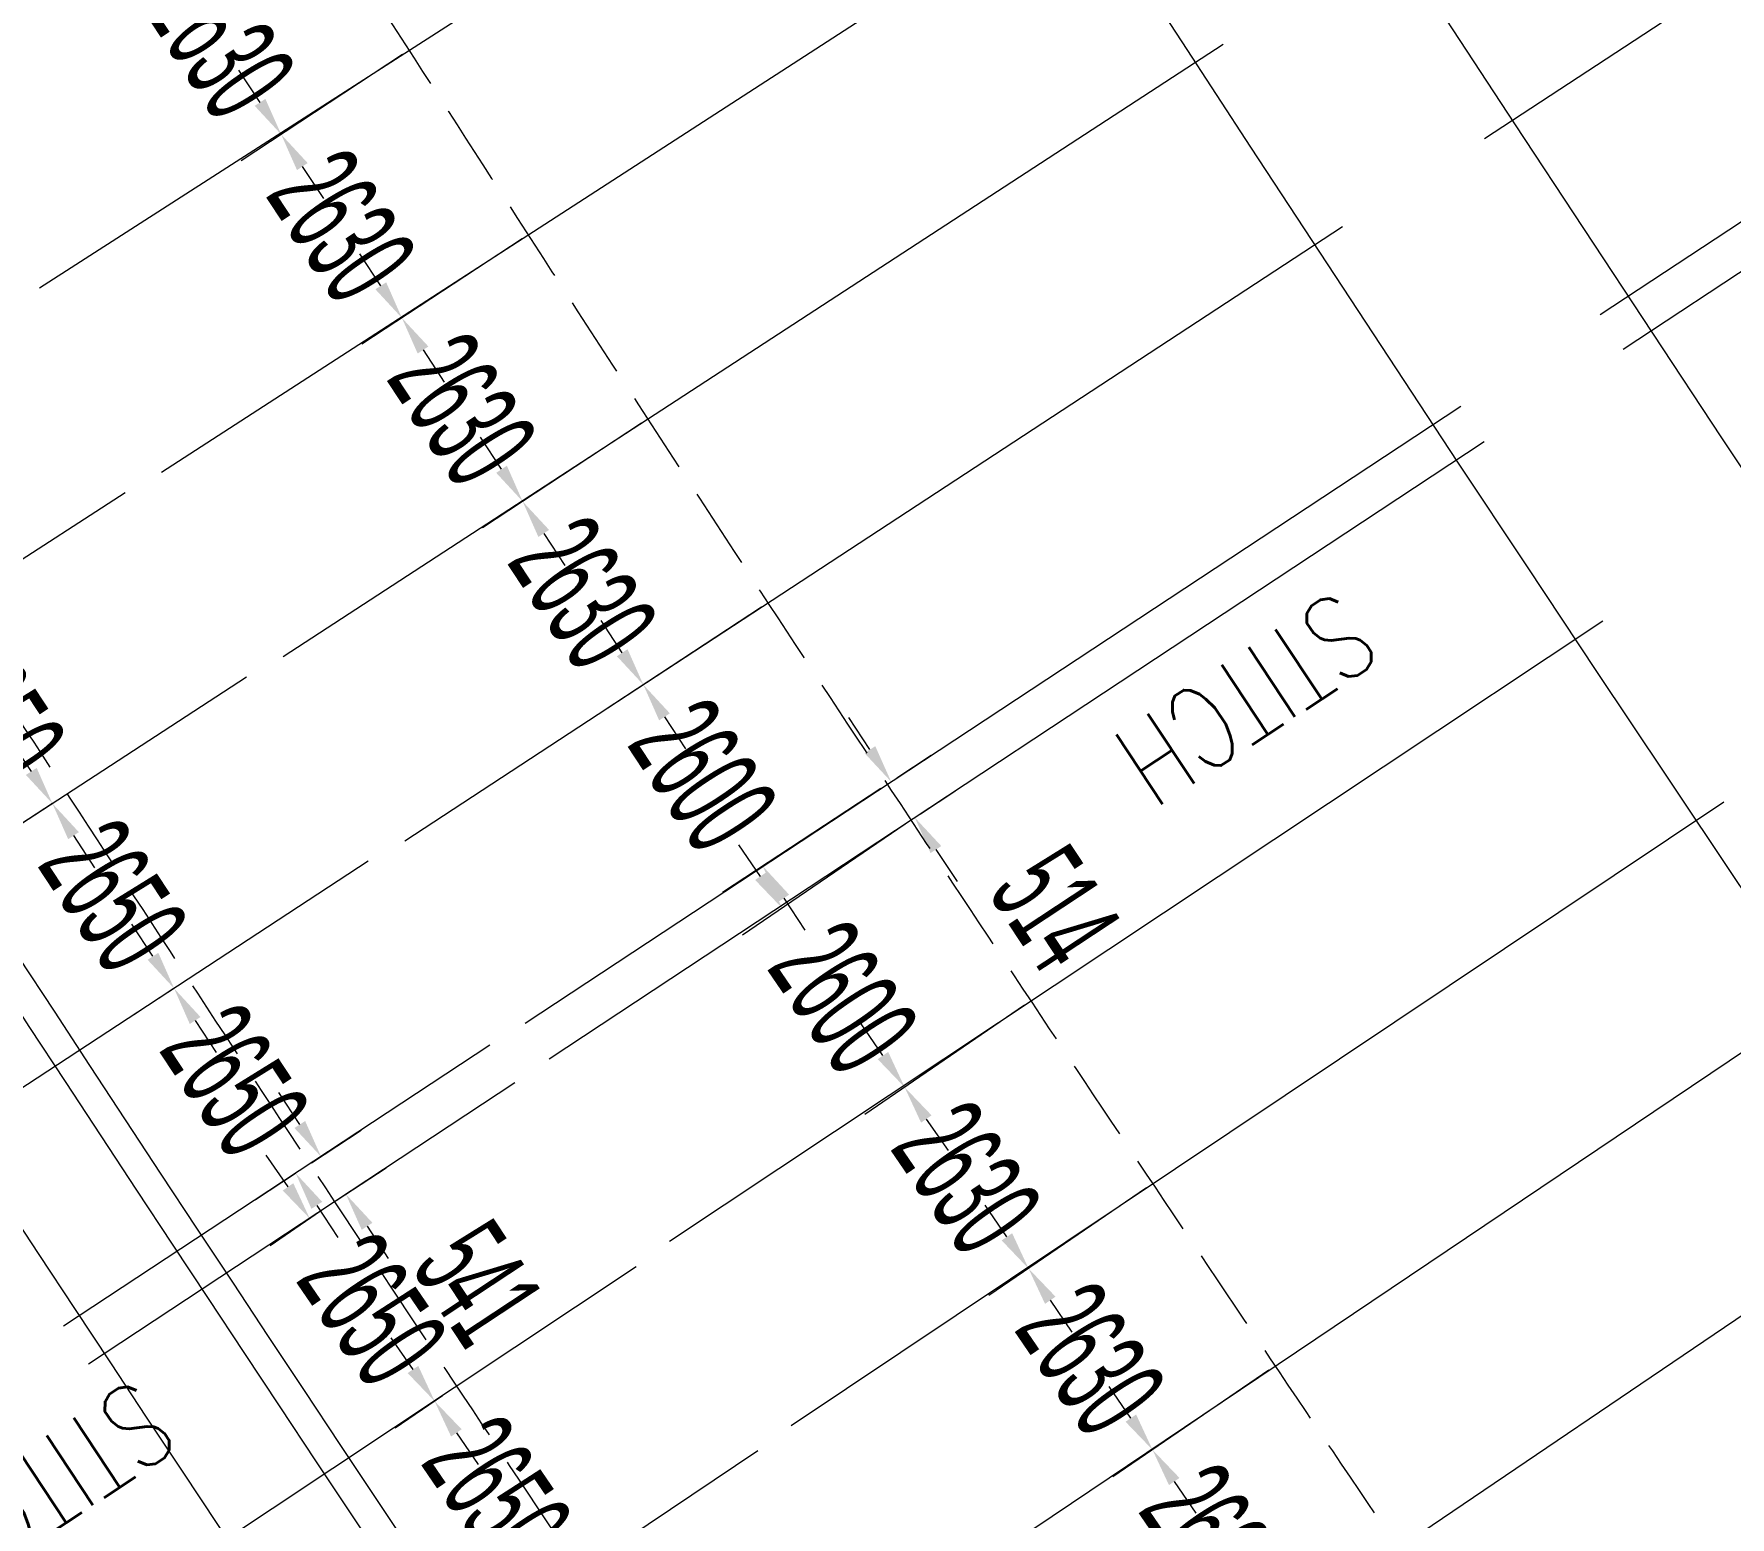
# Model space of a CAD drawing. Header units: millimetres. Extents: x 27228149 to 29012050, y 40856015 to 42918728.
# Drawn here: x 27493601 to 27513906, y 42201218 to 42218983 of the extents above; entities that cross this region are included whole.
import ezdxf

# ---------------------------------------------------------------- set-up
doc = ezdxf.new("R2010")
doc.units = ezdxf.units.MM
doc.header["$LTSCALE"] = 0.05
doc.linetypes.add('DGN Style 3', pattern=[27349.722329, 19535.51595, -7814.20638])
doc.layers.get('Defpoints').update_dxf_attribs({"lineweight": 0})
for name, color, linetype, lineweight in [('InnerEdge_NB', 7, 'Continuous', 0), ('InnerEdge_SB', 7, 'Continuous', 0), ('OuterEdge_NBRamp', 7, 'Continuous', 0), ('OuterEdge_SB', 7, 'Continuous', 0), ('PlacementCurve_NB', 1, 'DGN Style 3', 0), ('PlacementCurve_NBRamp', 1, 'DGN Style 3', 0), ('PlacementCurve_SB', 1, 'DGN Style 3', 0), ('S-_ANOT----_A-', 7, 'Continuous', 0), ('S-_ANOT----_T-', 7, 'Continuous', 0), ('S-_SEG-----_E-NB', 3, 'Continuous', 13), ('S-_SEG-----_E-NBRamp', 3, 'Continuous', 13), ('S-_SEG-----_E-SB', 3, 'Continuous', 13), ('S-_WALLLBW-_E-', 40, 'Continuous', 13)]:
    doc.layers.add(name, color=color, linetype=linetype, lineweight=lineweight)
doc.styles.add('Styletxt', font='txt.shx')
doc.styles.add('StyleWORKING', font='WORKING.shx')
doc.dimstyles.new('dim300', dxfattribs={"dimtxt": 750, "dimasz": 750, "dimexe": 375, "dimexo": 375, "dimgap": 375, "dimtad": 1, "dimdec": 0, "dimzin": 11, "dimdsep": 46, "dimtxsty": 'StyleWORKING', "dimsah": 1, "dimcen": 0.09, "dimclrd": 7, "dimclre": 7, "dimadec": 4, "dimazin": 3, "dimtfac": 1, "dimtdec": 0, "dimtmove": 0, "dimatfit": 3, "dimfxl": 1, "dimtolj": 1, "dimtzin": 0, "dimlwd": 0, "dimlwe": 0, "dimarcsym": 0})

# ---------------------------------------------------------------- blocks, each defined once
blk = doc.blocks.new('*D70')
at = {"layer": 'Defpoints', "color": 0, "linetype": 'Continuous', "transparency": 16777216}
for p in [(27492477, 42212052), (27493822, 42209765), (27493921, 42209829)]:
    blk.add_point(p, dxfattribs=at)
at = {"layer": 'S-_ANOT----_A-', "color": 7, "linetype": 'Continuous', "lineweight": 0, "transparency": 16777216}
for p, q in [((27492113, 42212363), (27491861, 42212747)), ((27494075, 42209380), (27494328, 42208996))]:
    blk.add_line(p, q, dxfattribs=at)
at = {"layer": 'S-_ANOT----_A-', "linetype": 'Continuous', "transparency": 16777216}
for p, q in [((27492381, 42211988), (27491886, 42211663)), ((27493825, 42209766), (27493342, 42209449))]:
    blk.add_line(p, q, dxfattribs=at)
at = {"layer": 'S-_ANOT----_A-', "color": 7, "linetype": 'Continuous', "transparency": 16777216}
for points in [[(27492177, 42212405), (27492049, 42212321), (27492366, 42211978)], [(27494139, 42209422), (27494011, 42209338), (27493822, 42209765)]]:
    blk.add_solid(points, dxfattribs=at)
at = {"layer": 'S-_ANOT----_A-', "color": 0, "linetype": 'Continuous', "transparency": 16777216, "insert": (27493095, 42210872), "char_height": 1150, "attachment_point": 5, "rotation": 303.3341, "style": 'StyleWORKING'}
blk.add_mtext('\\A1;{\\W0.47826;\\C0;2650}', dxfattribs=at)
blk = doc.blocks.new('*D71')
at = {"layer": 'Defpoints', "color": 0, "linetype": 'Continuous', "transparency": 16777216}
for p in [(27493921, 42209829), (27495370, 42207611), (27495279, 42207550)]:
    blk.add_point(p, dxfattribs=at)
at = {"layer": 'S-_ANOT----_A-', "color": 7, "linetype": 'Continuous', "lineweight": 0, "transparency": 16777216}
for p, q in [((27493570, 42210149), (27493317, 42210533)), ((27495531, 42207166), (27495784, 42206782))]:
    blk.add_line(p, q, dxfattribs=at)
at = {"layer": 'S-_ANOT----_A-', "linetype": 'Continuous', "transparency": 16777216}
for p, q in [((27493825, 42209766), (27493342, 42209449)), ((27495274, 42207548), (27494798, 42207235))]:
    blk.add_line(p, q, dxfattribs=at)
at = {"layer": 'S-_ANOT----_A-', "color": 7, "linetype": 'Continuous', "transparency": 16777216}
for points in [[(27493634, 42210191), (27493505, 42210107), (27493822, 42209765)], [(27495595, 42207208), (27495467, 42207124), (27495279, 42207550)]]:
    blk.add_solid(points, dxfattribs=at)
at = {"layer": 'S-_ANOT----_A-', "color": 0, "linetype": 'Continuous', "transparency": 16777216, "insert": (27494552, 42208658), "char_height": 1150, "attachment_point": 5, "rotation": 303.3341, "style": 'StyleWORKING'}
blk.add_mtext('\\A1;{\\W0.47826;\\C0;2650}', dxfattribs=at)
blk = doc.blocks.new('*D72')
at = {"layer": 'Defpoints', "color": 0, "linetype": 'Continuous', "transparency": 16777216}
for p in [(27497125, 42204945), (27498589, 42202737), (27498398, 42202606)]:
    blk.add_point(p, dxfattribs=at)
at = {"layer": 'S-_ANOT----_A-', "color": 7, "linetype": 'Continuous', "lineweight": 0, "transparency": 16777216}
for p, q in [((27496643, 42205173), (27496383, 42205553)), ((27498658, 42202227), (27498918, 42201847))]:
    blk.add_line(p, q, dxfattribs=at)
at = {"layer": 'S-_ANOT----_A-', "linetype": 'Continuous', "transparency": 16777216}
for p, q in [((27497030, 42204881), (27496428, 42204469)), ((27498494, 42202672), (27497924, 42202282))]:
    blk.add_line(p, q, dxfattribs=at)
at = {"layer": 'S-_ANOT----_A-', "color": 7, "linetype": 'Continuous', "transparency": 16777216}
for points in [[(27496706, 42205217), (27496580, 42205130), (27496903, 42204794)], [(27498721, 42202270), (27498595, 42202183), (27498398, 42202606)]]:
    blk.add_solid(points, dxfattribs=at)
at = {"layer": 'S-_ANOT----_A-', "color": 0, "linetype": 'Continuous', "transparency": 16777216, "insert": (27497652, 42203701), "char_height": 1150, "attachment_point": 5, "rotation": 304.3625, "style": 'StyleWORKING'}
blk.add_mtext('\\A1;{\\W0.47826;\\C0;2650}', dxfattribs=at)
blk = doc.blocks.new('*D73')
at = {"layer": 'Defpoints', "color": 0, "linetype": 'Continuous', "transparency": 16777216}
for p in [(27498589, 42202737), (27500059, 42200532), (27499894, 42200419)]:
    blk.add_point(p, dxfattribs=at)
at = {"layer": 'S-_ANOT----_A-', "color": 7, "linetype": 'Continuous', "lineweight": 0, "transparency": 16777216}
for p, q in [((27498139, 42202986), (27497879, 42203366)), ((27500154, 42200039), (27500413, 42199659))]:
    blk.add_line(p, q, dxfattribs=at)
at = {"layer": 'S-_ANOT----_A-', "linetype": 'Continuous', "transparency": 16777216}
for p, q in [((27498494, 42202672), (27497924, 42202282)), ((27499964, 42200467), (27499419, 42200094))]:
    blk.add_line(p, q, dxfattribs=at)
at = {"layer": 'S-_ANOT----_A-', "color": 7, "linetype": 'Continuous', "transparency": 16777216}
for points in [[(27498202, 42203029), (27498075, 42202943), (27498398, 42202606)], [(27500217, 42200082), (27500090, 42199996), (27499894, 42200419)]]:
    blk.add_solid(points, dxfattribs=at)
at = {"layer": 'S-_ANOT----_A-', "color": 0, "linetype": 'Continuous', "transparency": 16777216, "insert": (27499147, 42201513), "char_height": 1150, "attachment_point": 5, "rotation": 304.3625, "style": 'StyleWORKING'}
blk.add_mtext('\\A1;{\\W0.47826;\\C0;2650}', dxfattribs=at)
blk = doc.blocks.new('*D728')
at = {"layer": 'Defpoints', "color": 0, "linetype": 'Continuous', "transparency": 16777216}
for p in [(27496690, 42221012), (27498110, 42218798), (27496561, 42217779)]:
    blk.add_point(p, dxfattribs=at)
at = {"layer": 'S-_ANOT----_A-', "linetype": 'Continuous', "transparency": 16777216}
for p, q in [((27496594, 42220948), (27494635, 42219660)), ((27498014, 42218735), (27496081, 42217463))]:
    blk.add_line(p, q, dxfattribs=at)
at = {"layer": 'S-_ANOT----_A-', "color": 7, "linetype": 'Continuous', "lineweight": 0, "transparency": 16777216}
for p, q in [((27494863, 42220360), (27494610, 42220744)), ((27496814, 42217394), (27497067, 42217010))]:
    blk.add_line(p, q, dxfattribs=at)
at = {"layer": 'S-_ANOT----_A-', "color": 7, "linetype": 'Continuous', "transparency": 16777216}
for points in [[(27494927, 42220402), (27494799, 42220318), (27495116, 42219976)], [(27496878, 42217436), (27496750, 42217352), (27496561, 42217779)]]:
    blk.add_solid(points, dxfattribs=at)
at = {"layer": 'S-_ANOT----_A-', "color": 0, "linetype": 'Continuous', "transparency": 16777216, "insert": (27495840, 42218878), "char_height": 1150, "attachment_point": 5, "rotation": 303.3356, "style": 'StyleWORKING'}
blk.add_mtext('\\A1;{\\W0.47826;\\C0;2630}', dxfattribs=at)
blk = doc.blocks.new('*D729')
at = {"layer": 'Defpoints', "color": 0, "linetype": 'Continuous', "transparency": 16777216}
for p in [(27498110, 42218798), (27499543, 42216592), (27498006, 42215581)]:
    blk.add_point(p, dxfattribs=at)
at = {"layer": 'S-_ANOT----_A-', "linetype": 'Continuous', "transparency": 16777216}
for p, q in [((27498014, 42218735), (27496081, 42217463)), ((27499447, 42216529), (27497526, 42215265))]:
    blk.add_line(p, q, dxfattribs=at)
at = {"layer": 'S-_ANOT----_A-', "color": 7, "linetype": 'Continuous', "lineweight": 0, "transparency": 16777216}
for p, q in [((27496308, 42218163), (27496055, 42218547)), ((27498259, 42215197), (27498512, 42214813))]:
    blk.add_line(p, q, dxfattribs=at)
at = {"layer": 'S-_ANOT----_A-', "color": 7, "linetype": 'Continuous', "transparency": 16777216}
for points in [[(27496372, 42218205), (27496244, 42218121), (27496561, 42217779)], [(27498323, 42215239), (27498195, 42215155), (27498006, 42215581)]]:
    blk.add_solid(points, dxfattribs=at)
at = {"layer": 'S-_ANOT----_A-', "color": 0, "linetype": 'Continuous', "transparency": 16777216, "insert": (27497285, 42216681), "char_height": 1150, "attachment_point": 5, "rotation": 303.3356, "style": 'StyleWORKING'}
blk.add_mtext('\\A1;{\\W0.47826;\\C0;2630}', dxfattribs=at)
blk = doc.blocks.new('*D730')
at = {"layer": 'Defpoints', "color": 0, "linetype": 'Continuous', "transparency": 16777216}
for p in [(27499543, 42216592), (27500969, 42214382), (27499451, 42213384)]:
    blk.add_point(p, dxfattribs=at)
at = {"layer": 'S-_ANOT----_A-', "color": 7, "linetype": 'Continuous', "lineweight": 0, "transparency": 16777216}
for p, q in [((27497753, 42215966), (27497501, 42216350)), ((27499704, 42213000), (27499957, 42212616))]:
    blk.add_line(p, q, dxfattribs=at)
at = {"layer": 'S-_ANOT----_A-', "linetype": 'Continuous', "transparency": 16777216}
for p, q in [((27499447, 42216529), (27497526, 42215265)), ((27500873, 42214319), (27498971, 42213068))]:
    blk.add_line(p, q, dxfattribs=at)
at = {"layer": 'S-_ANOT----_A-', "color": 7, "linetype": 'Continuous', "transparency": 16777216}
for points in [[(27497818, 42216008), (27497689, 42215924), (27498006, 42215581)], [(27499768, 42213042), (27499640, 42212958), (27499451, 42213384)]]:
    blk.add_solid(points, dxfattribs=at)
at = {"layer": 'S-_ANOT----_A-', "color": 0, "linetype": 'Continuous', "transparency": 16777216, "insert": (27498730, 42214484), "char_height": 1150, "attachment_point": 5, "rotation": 303.3356, "style": 'StyleWORKING'}
blk.add_mtext('\\A1;{\\W0.47826;\\C0;2630}', dxfattribs=at)
blk = doc.blocks.new('*D731')
at = {"layer": 'Defpoints', "color": 0, "linetype": 'Continuous', "transparency": 16777216}
for p in [(27500969, 42214382), (27502408, 42212181), (27500897, 42211187)]:
    blk.add_point(p, dxfattribs=at)
at = {"layer": 'S-_ANOT----_A-', "linetype": 'Continuous', "transparency": 16777216}
for p, q in [((27500873, 42214319), (27498971, 42213068)), ((27502312, 42212118), (27500416, 42210871))]:
    blk.add_line(p, q, dxfattribs=at)
at = {"layer": 'S-_ANOT----_A-', "color": 7, "linetype": 'Continuous', "lineweight": 0, "transparency": 16777216}
for p, q in [((27499199, 42213769), (27498946, 42214153)), ((27501150, 42210803), (27501402, 42210418))]:
    blk.add_line(p, q, dxfattribs=at)
at = {"layer": 'S-_ANOT----_A-', "color": 7, "linetype": 'Continuous', "transparency": 16777216}
for points in [[(27499263, 42213811), (27499135, 42213726), (27499451, 42213384)], [(27501214, 42210845), (27501086, 42210761), (27500897, 42211187)]]:
    blk.add_solid(points, dxfattribs=at)
at = {"layer": 'S-_ANOT----_A-', "color": 0, "linetype": 'Continuous', "transparency": 16777216, "insert": (27500175, 42212286), "char_height": 1150, "attachment_point": 5, "rotation": 303.3356, "style": 'StyleWORKING'}
blk.add_mtext('\\A1;{\\W0.47826;\\C0;2630}', dxfattribs=at)
blk = doc.blocks.new('*D732')
at = {"layer": 'Defpoints', "color": 0, "linetype": 'Continuous', "transparency": 16777216}
for p in [(27504126, 42209584), (27505556, 42207413), (27504025, 42206366)]:
    blk.add_point(p, dxfattribs=at)
at = {"layer": 'S-_ANOT----_A-', "linetype": 'Continuous', "transparency": 16777216}
for p, q in [((27504031, 42209519), (27502083, 42208188)), ((27505461, 42207348), (27503550, 42206042))]:
    blk.add_line(p, q, dxfattribs=at)
at = {"layer": 'S-_ANOT----_A-', "color": 7, "linetype": 'Continuous', "lineweight": 0, "transparency": 16777216}
for p, q in [((27502298, 42208892), (27502039, 42209272)), ((27504284, 42205986), (27504544, 42205607))]:
    blk.add_line(p, q, dxfattribs=at)
at = {"layer": 'S-_ANOT----_A-', "color": 7, "linetype": 'Continuous', "transparency": 16777216}
for points in [[(27502361, 42208936), (27502235, 42208849), (27502558, 42208512)], [(27504347, 42206030), (27504221, 42205943), (27504025, 42206366)]]:
    blk.add_solid(points, dxfattribs=at)
at = {"layer": 'S-_ANOT----_A-', "color": 0, "linetype": 'Continuous', "transparency": 16777216, "insert": (27503292, 42207440), "char_height": 1150, "attachment_point": 5, "rotation": 304.3497, "style": 'StyleWORKING'}
blk.add_mtext('\\A1;{\\W0.47826;\\C0;2600}', dxfattribs=at)
blk = doc.blocks.new('*D733')
at = {"layer": 'Defpoints', "color": 0, "linetype": 'Continuous', "transparency": 16777216}
for p in [(27505556, 42207413), (27507015, 42205225), (27505508, 42204195)]:
    blk.add_point(p, dxfattribs=at)
at = {"layer": 'S-_ANOT----_A-', "linetype": 'Continuous', "transparency": 16777216}
for p, q in [((27505461, 42207348), (27503550, 42206042)), ((27506920, 42205160), (27505034, 42203871))]:
    blk.add_line(p, q, dxfattribs=at)
at = {"layer": 'S-_ANOT----_A-', "color": 7, "linetype": 'Continuous', "lineweight": 0, "transparency": 16777216}
for p, q in [((27503765, 42206746), (27503505, 42207126)), ((27505768, 42203815), (27506028, 42203435))]:
    blk.add_line(p, q, dxfattribs=at)
at = {"layer": 'S-_ANOT----_A-', "color": 7, "linetype": 'Continuous', "transparency": 16777216}
for points in [[(27503828, 42206789), (27503702, 42206703), (27504025, 42206366)], [(27505831, 42203858), (27505705, 42203772), (27505508, 42204195)]]:
    blk.add_solid(points, dxfattribs=at)
at = {"layer": 'S-_ANOT----_A-', "color": 0, "linetype": 'Continuous', "transparency": 16777216, "insert": (27504768, 42205281), "char_height": 1150, "attachment_point": 5, "rotation": 304.3497, "style": 'StyleWORKING'}
blk.add_mtext('\\A1;{\\W0.47826;\\C0;2630}', dxfattribs=at)
blk = doc.blocks.new('*D734')
at = {"layer": 'Defpoints', "color": 0, "linetype": 'Continuous', "transparency": 16777216}
for p in [(27507015, 42205225), (27508481, 42203041), (27506992, 42202024)]:
    blk.add_point(p, dxfattribs=at)
at = {"layer": 'S-_ANOT----_A-', "linetype": 'Continuous', "transparency": 16777216}
for p, q in [((27506920, 42205160), (27505034, 42203871)), ((27508386, 42202976), (27506518, 42201699))]:
    blk.add_line(p, q, dxfattribs=at)
at = {"layer": 'S-_ANOT----_A-', "color": 7, "linetype": 'Continuous', "lineweight": 0, "transparency": 16777216}
for p, q in [((27505249, 42204575), (27504989, 42204955)), ((27507252, 42201644), (27507511, 42201264))]:
    blk.add_line(p, q, dxfattribs=at)
at = {"layer": 'S-_ANOT----_A-', "color": 7, "linetype": 'Continuous', "transparency": 16777216}
for points in [[(27505312, 42204618), (27505186, 42204532), (27505508, 42204195)], [(27507315, 42201687), (27507189, 42201601), (27506992, 42202024)]]:
    blk.add_solid(points, dxfattribs=at)
at = {"layer": 'S-_ANOT----_A-', "color": 0, "linetype": 'Continuous', "transparency": 16777216, "insert": (27506252, 42203110), "char_height": 1150, "attachment_point": 5, "rotation": 304.3497, "style": 'StyleWORKING'}
blk.add_mtext('\\A1;{\\W0.47826;\\C0;2630}', dxfattribs=at)
blk = doc.blocks.new('*D735')
at = {"layer": 'Defpoints', "color": 0, "linetype": 'Continuous', "transparency": 16777216}
for p in [(27508481, 42203041), (27509959, 42200865), (27508476, 42199852)]:
    blk.add_point(p, dxfattribs=at)
at = {"layer": 'S-_ANOT----_A-', "linetype": 'Continuous', "transparency": 16777216}
for p, q in [((27508386, 42202976), (27506518, 42201699)), ((27509864, 42200801), (27508002, 42199528))]:
    blk.add_line(p, q, dxfattribs=at)
at = {"layer": 'S-_ANOT----_A-', "color": 7, "linetype": 'Continuous', "lineweight": 0, "transparency": 16777216}
for p, q in [((27506733, 42202404), (27506473, 42202783)), ((27508736, 42199473), (27508995, 42199093))]:
    blk.add_line(p, q, dxfattribs=at)
at = {"layer": 'S-_ANOT----_A-', "color": 7, "linetype": 'Continuous', "transparency": 16777216}
for points in [[(27506796, 42202447), (27506669, 42202360), (27506992, 42202024)], [(27508799, 42199516), (27508673, 42199429), (27508476, 42199852)]]:
    blk.add_solid(points, dxfattribs=at)
at = {"layer": 'S-_ANOT----_A-', "color": 0, "linetype": 'Continuous', "transparency": 16777216, "insert": (27507735, 42200939), "char_height": 1150, "attachment_point": 5, "rotation": 304.3497, "style": 'StyleWORKING'}
blk.add_mtext('\\A1;{\\W0.47826;\\C0;2630}', dxfattribs=at)
blk = doc.blocks.new('*D923')
at = {"layer": 'Defpoints', "color": 0, "linetype": 'Continuous', "transparency": 16777216}
for p in [(27495370, 42207611), (27496827, 42205397), (27496735, 42205336)]:
    blk.add_point(p, dxfattribs=at)
at = {"layer": 'S-_ANOT----_A-', "color": 7, "linetype": 'Continuous', "lineweight": 0, "transparency": 16777216}
for p, q in [((27495026, 42207935), (27494773, 42208319)), ((27496988, 42204952), (27497240, 42204568))]:
    blk.add_line(p, q, dxfattribs=at)
at = {"layer": 'S-_ANOT----_A-', "linetype": 'Continuous', "transparency": 16777216}
for p, q in [((27495274, 42207548), (27494798, 42207235)), ((27496731, 42205334), (27496254, 42205020))]:
    blk.add_line(p, q, dxfattribs=at)
at = {"layer": 'S-_ANOT----_A-', "color": 7, "linetype": 'Continuous', "transparency": 16777216}
for points in [[(27495090, 42207977), (27494962, 42207893), (27495279, 42207550)], [(27497052, 42204994), (27496923, 42204910), (27496735, 42205336)]]:
    blk.add_solid(points, dxfattribs=at)
at = {"layer": 'S-_ANOT----_A-', "color": 0, "linetype": 'Continuous', "transparency": 16777216, "insert": (27496008, 42206444), "char_height": 1150, "attachment_point": 5, "rotation": 303.3341, "style": 'StyleWORKING'}
blk.add_mtext('\\A1;{\\W0.47826;\\C0;2650}', dxfattribs=at)
blk = doc.blocks.new('*D924')
at = {"layer": 'Defpoints', "color": 0, "linetype": 'Continuous', "transparency": 16777216}
for p in [(27496827, 42205397), (27497038, 42205536), (27497125, 42204945)]:
    blk.add_point(p, dxfattribs=at)
at = {"layer": 'S-_ANOT----_A-', "color": 7, "linetype": 'Continuous', "lineweight": 0, "transparency": 16777216}
for p, q in [((27496784, 42205920), (27496531, 42206304)), ((27497589, 42204701), (27497843, 42204317))]:
    blk.add_line(p, q, dxfattribs=at)
at = {"layer": 'S-_ANOT----_A-', "linetype": 'Continuous', "transparency": 16777216}
for p, q in [((27496923, 42205460), (27497518, 42205853)), ((27497221, 42205009), (27497816, 42205402))]:
    blk.add_line(p, q, dxfattribs=at)
at = {"layer": 'S-_ANOT----_A-', "color": 7, "linetype": 'Continuous', "transparency": 16777216}
for points in [[(27496848, 42205962), (27496720, 42205878), (27497038, 42205536)], [(27497653, 42204743), (27497525, 42204659), (27497336, 42205085)]]:
    blk.add_solid(points, dxfattribs=at)
at = {"layer": 'S-_ANOT----_A-', "color": 0, "linetype": 'Continuous', "transparency": 16777216, "insert": (27498920, 42204016), "char_height": 1150, "attachment_point": 5, "rotation": 303.4339, "style": 'StyleWORKING'}
blk.add_mtext('\\A1;{\\W0.47826;\\C0;541}', dxfattribs=at)
blk = doc.blocks.new('*D1004')
at = {"layer": 'Defpoints', "color": 0, "linetype": 'Continuous', "transparency": 16777216}
for p in [(27503837, 42210009), (27503863, 42210026), (27504120, 42209580)]:
    blk.add_point(p, dxfattribs=at)
at = {"layer": 'S-_ANOT----_A-', "color": 7, "linetype": 'Continuous', "lineweight": 0, "transparency": 16777216}
for p, q in [((27503609, 42210410), (27503356, 42210794)), ((27504399, 42209214), (27504653, 42208830))]:
    blk.add_line(p, q, dxfattribs=at)
at = {"layer": 'S-_ANOT----_A-', "linetype": 'Continuous', "transparency": 16777216}
for p, q in [((27503933, 42210072), (27504343, 42210343)), ((27504216, 42209643), (27504626, 42209914))]:
    blk.add_line(p, q, dxfattribs=at)
at = {"layer": 'S-_ANOT----_A-', "color": 7, "linetype": 'Continuous', "transparency": 16777216}
for points in [[(27503673, 42210452), (27503545, 42210368), (27503863, 42210026)], [(27504463, 42209256), (27504335, 42209171), (27504146, 42209597)]]:
    blk.add_solid(points, dxfattribs=at)
at = {"layer": 'S-_ANOT----_A-', "color": 0, "linetype": 'Continuous', "transparency": 16777216, "insert": (27505823, 42208507), "char_height": 1150, "attachment_point": 5, "rotation": 303.4339, "style": 'StyleWORKING'}
blk.add_mtext('\\A1;{\\W0.47826;\\C0;514}', dxfattribs=at)
blk = doc.blocks.new('*D1208')
at = {"layer": 'Defpoints', "color": 0, "linetype": 'Continuous', "transparency": 16777216}
for p in [(27502408, 42212181), (27503837, 42210009), (27502326, 42209015)]:
    blk.add_point(p, dxfattribs=at)
at = {"layer": 'S-_ANOT----_A-', "linetype": 'Continuous', "transparency": 16777216}
for p, q in [((27502312, 42212118), (27500416, 42210871)), ((27503741, 42209946), (27501845, 42208699))]:
    blk.add_line(p, q, dxfattribs=at)
at = {"layer": 'S-_ANOT----_A-', "color": 7, "linetype": 'Continuous', "lineweight": 0, "transparency": 16777216}
for p, q in [((27500644, 42211571), (27500391, 42211956)), ((27502578, 42208630), (27502831, 42208246))]:
    blk.add_line(p, q, dxfattribs=at)
at = {"layer": 'S-_ANOT----_A-', "color": 7, "linetype": 'Continuous', "transparency": 16777216}
for points in [[(27500708, 42211613), (27500580, 42211529), (27500897, 42211187)], [(27502642, 42208673), (27502514, 42208588), (27502326, 42209015)]]:
    blk.add_solid(points, dxfattribs=at)
at = {"layer": 'S-_ANOT----_A-', "color": 0, "linetype": 'Continuous', "transparency": 16777216, "insert": (27501612, 42210102), "char_height": 1150, "attachment_point": 5, "rotation": 303.3356, "style": 'StyleWORKING'}
blk.add_mtext('\\A1;{\\W0.47826;\\C0;2600}', dxfattribs=at)

msp = doc.modelspace()

# ---------------------------------------------------------------- linework, layer by layer
at = {"layer": 'InnerEdge_NB'}
msp.add_lwpolyline([(27283724.5, 42878514.7, -0.0568157), (27345588.8, 42682480.7), (27368075.3, 42566916.3, 0.0263705), (27393633.3, 42464653, 0.0426618), (27458420.2, 42303807.1, 0.1075608), (27699785.7, 42006839.6, 0.026969), (27783127.3, 41947329.2), (27839783.5, 41911319.6)], format="xyb", dxfattribs=at)
at = {"layer": 'InnerEdge_SB', "extrusion": (0, 0, -1)}
msp.add_lwpolyline([(-27784629.2, 41949692.3, 0.026969), (-27701533.2, 42009027.3, 0.1075608), (-27460918.9, 42305070.6, 0.0691101), (-27370363.7, 42569291.8)], format="xyb", dxfattribs=at)
at = {"layer": 'OuterEdge_NBRamp', "extrusion": (0, 0, -1)}
msp.add_arc((-28261349, 42709830.8), 917400, 321.3000917, 327.5115726, dxfattribs=at)
at = {"layer": 'OuterEdge_SB'}
msp.add_arc((28261355.6, 42709836.2), 882808.3, 206.7701516, 231.3876643, dxfattribs=at)
at = {"layer": 'PlacementCurve_NB'}
msp.add_lwpolyline([(27288809.3, 42846343.4, -0.0480477), (27337834.2, 42680971.8), (27359958.8, 42567267.3, 0.0690894), (27451045.4, 42301107.2, 0.1079959), (27694979, 42000696.1, 0.0193193), (27725549.4, 41977271, 0.0146476), (27778701.6, 41940923.9), (27835716.4, 41904662.4)], format="xyb", dxfattribs=at)
at = {"layer": 'PlacementCurve_NBRamp'}
msp.add_lwpolyline([(27635265.1, 42030698.3), (27611982.7, 42058383.2), (27589280.9, 42086269.3), (27569129.4, 42109374), (27546519.9, 42137146.6, -0.0276788), (27487362.1, 42220234.4), (27469115.5, 42250954.1), (27454819.3, 42278027.7)], format="xyb", dxfattribs=at)
at = {"layer": 'PlacementCurve_SB'}
msp.add_lwpolyline([(27305541.4, 42854039, -0.0482858), (27355899.2, 42684467.3), (27377998.9, 42570890.3, 0.0688708), (27467496.8, 42309348.2, 0.1110949), (27715510, 42007942.3, 0.028125), (27802629.8, 41947720.4), (27845874.9, 41921290)], format="xyb", dxfattribs=at)
at = {"layer": 'S-_SEG-----_E-NB'}
for p, q in [((27493669.6, 42215940.8), (27505006.4, 42223234.4)), ((27495127.2, 42213733.2), (27506419.6, 42221044.6)), ((27496584.6, 42211525.6), (27507839.3, 42218858.9)), ((27498042.1, 42209318.2), (27509265.2, 42216677.4)), ((27499482.8, 42207135.9), (27510681.1, 42214524.8)), ((27499767.4, 42206704.9), (27510961.6, 42214100.1)), ((27501208.2, 42204522.6), (27512384.8, 42211952.3)), ((27502665.6, 42202315.2), (27513830.8, 42209784)), ((27504123.1, 42200107.6), (27515283, 42207619.9)), ((27505580.6, 42197900), (27516741.5, 42205459.9))]:
    msp.add_line(p, q, dxfattribs=at)
at = {"layer": 'S-_SEG-----_E-NBRamp'}
for p, q in [((27494691.7, 42213485.3), (27489590.5, 42210182.7)), ((27496147.6, 42211280.1), (27491039.3, 42207951.9)), ((27497603.4, 42209075), (27492494.5, 42205725.3)), ((27499059.3, 42206870), (27493956.2, 42203503)), ((27499356.5, 42206419.8), (27494255.4, 42203049.8)), ((27500812.3, 42204214.8), (27495724.9, 42200832.6)), ((27502268.2, 42202009.7), (27497200.7, 42198619.6))]:
    msp.add_line(p, q, dxfattribs=at)
at = {"layer": 'S-_SEG-----_E-SB'}
for p, q in [((27510966, 42217731), (27524788.8, 42226796)), ((27512352.6, 42215623.1), (27526149.9, 42224726.9)), ((27512628.2, 42215205.7), (27526420.4, 42224317.2))]:
    msp.add_line(p, q, dxfattribs=at)
at = {"layer": 'S-_WALLLBW-_E-'}
for radius in [881058.3, 882458.3]:
    msp.add_arc((28261355.6, 42709836.2), radius, 206.7701516, 231.3876645, dxfattribs=at)
at = {"layer": 'S-_WALLLBW-_E-', "extrusion": (0, 0, -1)}
for radius in [917750, 919150]:
    msp.add_arc((-28261349, 42709830.8), radius, 321.3000917, 327.5115726, dxfattribs=at)

# ---------------------------------------------------------------- texts
at = {"layer": 'S-_ANOT----_T-', "linetype": 'Continuous', "style": 'Styletxt', "width": 0.75}
for p in [(27509217.2, 42212347), (27494828.9, 42202904.7)]:
    msp.add_text('STITCH', height=1000, rotation=213.44988, dxfattribs=at).set_placement(p)

# ---------------------------------------------------------------- dimensions: what is measured, and where the dimension line sits
at = {"layer": 'S-_ANOT----_A-', "linetype": 'Continuous'}
for base, p1, p2, angle, override, picture, middle, turn in [((27496561, 42217778.7), (27496690.5, 42221011.6), (27498110.2, 42218797.7), 123.33557, {"dimscale": 1000, "dimtxt": 1.15, "dimasz": 0.46, "dimexe": 0.575, "dimexo": 0.115, "dimgap": 0.2875, "dimtad": 1, "dimjust": 0, "dimtih": 0, "dimtoh": 0, "dimlfac": 1, "dimsah": 1, "dimcen": 0, "dimse1": 0, "dimse2": 0, "dimclre": 256, "dimclrt": 0, "dimtol": 0, "dimtfac": 1, "dimtofl": 0, "dimtmove": 2, "dimatfit": 3, "dimfrac": 0, "dimtolj": 1, "dimlwe": 65535}, '*D728', (27495839.5, 42218878), 303.33557), ((27498006.3, 42215581.4), (27498110.2, 42218797.7), (27499542.8, 42216592.1), 123.33557, {"dimscale": 1000, "dimtxt": 1.15, "dimasz": 0.46, "dimexe": 0.575, "dimexo": 0.115, "dimgap": 0.2875, "dimtad": 1, "dimjust": 0, "dimtih": 0, "dimtoh": 0, "dimlfac": 1, "dimsah": 1, "dimcen": 0, "dimse1": 0, "dimse2": 0, "dimclre": 256, "dimclrt": 0, "dimtol": 0, "dimtfac": 1, "dimtofl": 0, "dimtmove": 2, "dimatfit": 3, "dimfrac": 0, "dimtolj": 1, "dimlwe": 65535}, '*D729', (27497284.8, 42216680.8), 303.33557), ((27499451.5, 42213384.2), (27499542.8, 42216592.1), (27500969, 42214382.4), 123.33557, {"dimscale": 1000, "dimtxt": 1.15, "dimasz": 0.46, "dimexe": 0.575, "dimexo": 0.115, "dimgap": 0.2875, "dimtad": 1, "dimjust": 0, "dimtih": 0, "dimtoh": 0, "dimlfac": 1, "dimsah": 1, "dimcen": 0, "dimse1": 0, "dimse2": 0, "dimclre": 256, "dimclrt": 0, "dimtol": 0, "dimtfac": 1, "dimtofl": 0, "dimtmove": 2, "dimatfit": 3, "dimfrac": 0, "dimtolj": 1, "dimlwe": 65535}, '*D730', (27498730, 42214483.6), 303.33557), ((27500896.8, 42211187), (27500969, 42214382.4), (27502407.9, 42212180.9), 123.33557, {"dimscale": 1000, "dimtxt": 1.15, "dimasz": 0.46, "dimexe": 0.575, "dimexo": 0.115, "dimgap": 0.2875, "dimtad": 1, "dimjust": 0, "dimtih": 0, "dimtoh": 0, "dimlfac": 1, "dimsah": 1, "dimcen": 0, "dimse1": 0, "dimse2": 0, "dimclre": 256, "dimclrt": 0, "dimtol": 0, "dimtfac": 1, "dimtofl": 0, "dimtmove": 2, "dimatfit": 3, "dimfrac": 0, "dimtolj": 1, "dimlwe": 65535}, '*D731', (27500175.3, 42212286.4), 303.33557), ((27493822.3, 42209764.5), (27492477.3, 42212051.6), (27493920.7, 42209829.2), 123.33405, {"dimscale": 1000, "dimtxt": 1.15, "dimasz": 0.46, "dimexe": 0.575, "dimexo": 0.115, "dimgap": 0.2875, "dimtad": 1, "dimjust": 0, "dimtih": 0, "dimtoh": 0, "dimlfac": 1, "dimsah": 1, "dimcen": 0, "dimse1": 0, "dimse2": 0, "dimclre": 256, "dimclrt": 0, "dimtol": 0, "dimtfac": 1, "dimtofl": 0, "dimtmove": 2, "dimatfit": 3, "dimfrac": 0, "dimtolj": 1, "dimlwe": 65535}, '*D70', (27493095.3, 42210872.3), 303.33405), ((27502325.6, 42209014.8), (27502407.9, 42212180.9), (27503836.7, 42210008.7), 123.33557, {"dimscale": 1000, "dimtxt": 1.15, "dimasz": 0.46, "dimexe": 0.575, "dimexo": 0.115, "dimgap": 0.2875, "dimtad": 1, "dimjust": 0, "dimtih": 0, "dimtoh": 0, "dimlfac": 1, "dimsah": 1, "dimcen": 0, "dimse1": 0, "dimse2": 0, "dimclre": 256, "dimclrt": 0, "dimtol": 0, "dimtfac": 1, "dimtofl": 0, "dimtmove": 2, "dimatfit": 3, "dimfrac": 0, "dimtolj": 1, "dimlwe": 65535}, '*D1208', (27501612.3, 42210101.6), 303.33557), ((27503862.9, 42210026), (27504119.7, 42209580.1), (27503836.7, 42210008.7), 123.43386, {"dimscale": 1000, "dimtxt": 1.15, "dimasz": 0.46, "dimexe": 0.575, "dimexo": 0.115, "dimgap": 0.2875, "dimtad": 1, "dimtih": 0, "dimtoh": 0, "dimlfac": 1, "dimsah": 1, "dimcen": 0, "dimse1": 0, "dimse2": 0, "dimclre": 256, "dimclrt": 0, "dimtol": 0, "dimtfac": 1, "dimtofl": 0, "dimtmove": 2, "dimatfit": 3, "dimfrac": 0, "dimtolj": 1, "dimlwe": 65535}, '*D1004', (27505822.8, 42208507), 303.43386), ((27495278.5, 42207550.5), (27493920.7, 42209829.2), (27495370.5, 42207611), 123.33405, {"dimscale": 1000, "dimtxt": 1.15, "dimasz": 0.46, "dimexe": 0.575, "dimexo": 0.115, "dimgap": 0.2875, "dimtad": 1, "dimjust": 0, "dimtih": 0, "dimtoh": 0, "dimlfac": 1, "dimsah": 1, "dimcen": 0, "dimse1": 0, "dimse2": 0, "dimclre": 256, "dimclrt": 0, "dimtol": 0, "dimtfac": 1, "dimtofl": 0, "dimtmove": 2, "dimatfit": 3, "dimfrac": 0, "dimtolj": 1, "dimlwe": 65535}, '*D71', (27494551.5, 42208658.3), 303.33405), ((27504024.5, 42206366.2), (27504125.9, 42209584.2), (27505556, 42207412.8), 124.34972, {"dimscale": 1000, "dimtxt": 1.15, "dimasz": 0.46, "dimexe": 0.575, "dimexo": 0.115, "dimgap": 0.2875, "dimtad": 1, "dimjust": 0, "dimtih": 0, "dimtoh": 0, "dimlfac": 1, "dimsah": 1, "dimcen": 0, "dimse1": 0, "dimse2": 0, "dimclre": 256, "dimclrt": 0, "dimtol": 0, "dimtfac": 1, "dimtofl": 0, "dimtmove": 2, "dimatfit": 3, "dimfrac": 0, "dimtolj": 1, "dimlwe": 65535}, '*D732', (27503292.3, 42207440.1), 304.34972), ((27496734.7, 42205336.5), (27495370.5, 42207611), (27496826.7, 42205397), 123.33405, {"dimscale": 1000, "dimtxt": 1.15, "dimasz": 0.46, "dimexe": 0.575, "dimexo": 0.115, "dimgap": 0.2875, "dimtad": 1, "dimjust": 0, "dimtih": 0, "dimtoh": 0, "dimlfac": 1, "dimsah": 1, "dimcen": 0, "dimse1": 0, "dimse2": 0, "dimclre": 256, "dimclrt": 0, "dimtol": 0, "dimtfac": 1, "dimtofl": 0, "dimtmove": 2, "dimatfit": 3, "dimfrac": 0, "dimtolj": 1, "dimlwe": 65535}, '*D923', (27496007.8, 42206444.2), 303.33405), ((27505508.4, 42204195), (27505556, 42207412.8), (27507015.1, 42205224.7), 124.34972, {"dimscale": 1000, "dimtxt": 1.15, "dimasz": 0.46, "dimexe": 0.575, "dimexo": 0.115, "dimgap": 0.2875, "dimtad": 1, "dimjust": 0, "dimtih": 0, "dimtoh": 0, "dimlfac": 1, "dimsah": 1, "dimcen": 0, "dimse1": 0, "dimse2": 0, "dimclre": 256, "dimclrt": 0, "dimtol": 0, "dimtfac": 1, "dimtofl": 0, "dimtmove": 2, "dimatfit": 3, "dimfrac": 0, "dimtolj": 1, "dimlwe": 65535}, '*D733', (27504767.6, 42205281.4), 304.34972), ((27497037.7, 42205536.3), (27497124.8, 42204945.4), (27496826.7, 42205397), 123.43386, {"dimscale": 1000, "dimtxt": 1.15, "dimasz": 0.46, "dimexe": 0.575, "dimexo": 0.115, "dimgap": 0.2875, "dimtad": 1, "dimtih": 0, "dimtoh": 0, "dimlfac": 1, "dimsah": 1, "dimcen": 0, "dimse1": 0, "dimse2": 0, "dimclre": 256, "dimclrt": 0, "dimtol": 0, "dimtfac": 1, "dimtofl": 0, "dimtmove": 2, "dimatfit": 3, "dimfrac": 0, "dimtolj": 1, "dimlwe": 65535}, '*D924', (27498919.6, 42204016.4), 303.43386), ((27498398.3, 42202606.3), (27497124.8, 42204945.4), (27498588.7, 42202736.5), 124.3625, {"dimscale": 1000, "dimtxt": 1.15, "dimasz": 0.46, "dimexe": 0.575, "dimexo": 0.115, "dimgap": 0.2875, "dimtad": 1, "dimjust": 0, "dimtih": 0, "dimtoh": 0, "dimlfac": 1, "dimsah": 1, "dimcen": 0, "dimse1": 0, "dimse2": 0, "dimclre": 256, "dimclrt": 0, "dimtol": 0, "dimtfac": 1, "dimtofl": 0, "dimtmove": 2, "dimatfit": 3, "dimfrac": 0, "dimtolj": 1, "dimlwe": 65535}, '*D72', (27497651.7, 42203700.7), 304.3625), ((27506992.3, 42202023.7), (27507015.1, 42205224.7), (27508480.6, 42203040.8), 124.34972, {"dimscale": 1000, "dimtxt": 1.15, "dimasz": 0.46, "dimexe": 0.575, "dimexo": 0.115, "dimgap": 0.2875, "dimtad": 1, "dimjust": 0, "dimtih": 0, "dimtoh": 0, "dimlfac": 1, "dimsah": 1, "dimcen": 0, "dimse1": 0, "dimse2": 0, "dimclre": 256, "dimclrt": 0, "dimtol": 0, "dimtfac": 1, "dimtofl": 0, "dimtmove": 2, "dimatfit": 3, "dimfrac": 0, "dimtolj": 1, "dimlwe": 65535}, '*D734', (27506251.5, 42203110.1), 304.34972), ((27499893.9, 42200418.9), (27498588.7, 42202736.5), (27500059, 42200531.8), 124.3625, {"dimscale": 1000, "dimtxt": 1.15, "dimasz": 0.46, "dimexe": 0.575, "dimexo": 0.115, "dimgap": 0.2875, "dimtad": 1, "dimjust": 0, "dimtih": 0, "dimtoh": 0, "dimlfac": 1, "dimsah": 1, "dimcen": 0, "dimse1": 0, "dimse2": 0, "dimclre": 256, "dimclrt": 0, "dimtol": 0, "dimtfac": 1, "dimtofl": 0, "dimtmove": 2, "dimatfit": 3, "dimfrac": 0, "dimtolj": 1, "dimlwe": 65535}, '*D73', (27499147.3, 42201513.4), 304.3625), ((27508476.3, 42199852.4), (27508480.6, 42203040.8), (27509958.7, 42200865.5), 124.34972, {"dimscale": 1000, "dimtxt": 1.15, "dimasz": 0.46, "dimexe": 0.575, "dimexo": 0.115, "dimgap": 0.2875, "dimtad": 1, "dimjust": 0, "dimtih": 0, "dimtoh": 0, "dimlfac": 1, "dimsah": 1, "dimcen": 0, "dimse1": 0, "dimse2": 0, "dimclre": 256, "dimclrt": 0, "dimtol": 0, "dimtfac": 1, "dimtofl": 0, "dimtmove": 2, "dimatfit": 3, "dimfrac": 0, "dimtolj": 1, "dimlwe": 65535}, '*D735', (27507735.4, 42200938.8), 304.34972)]:
    dim = msp.add_linear_dim(base=base, p1=p1, p2=p2, angle=angle, text='{\\W0.47826;\\C0;<>}', dimstyle='dim300', override=override, dxfattribs=at)
    dim.commit()
    dim.dimension.update_dxf_attribs({"geometry": picture, "text_midpoint": middle, "dimtype": 160, "text_rotation": turn})

doc.saveas('drawing.dxf')
